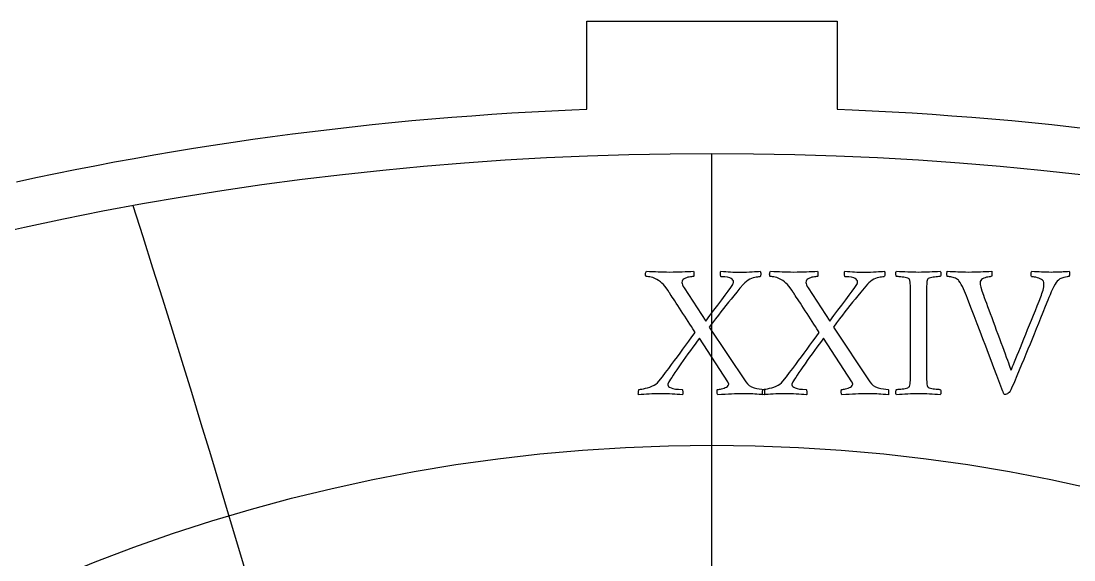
# Model space of a CAD drawing. Header units: millimetres. Extents: x -69 to 69, y -69 to 71.
# Drawn here: x -14.69 to 7.7, y 59.76 to 71.21 of the extents above; entities that cross this region are included whole.
import ezdxf

# ---------------------------------------------------------------- set-up
doc = ezdxf.new("R2010")
doc.units = ezdxf.units.MM
for name, color, linetype in [('CUT_OUTER', 1, 'Continuous'), ('ENGRAVE', 7, 'Continuous'), ('ENGRAVE_FINE', 8, 'Continuous'), ('TEXT', 5, 'Continuous')]:
    doc.layers.add(name, color=color, linetype=linetype)

msp = doc.modelspace()

# ---------------------------------------------------------------- linework, layer by layer
at = {"layer": 'CUT_OUTER'}
msp.add_lwpolyline([(-14.7877, 67.796), (-14.3715, 67.8854), (-13.9547, 67.9723), (-13.5373, 68.0567), (-13.1195, 68.1385), (-12.7011, 68.2177), (-12.2823, 68.2943), (-11.863, 68.3684), (-11.4433, 68.4399), (-11.0232, 68.5088), (-10.6026, 68.5752), (-10.1816, 68.639), (-9.7603, 68.7001), (-9.3386, 68.7587), (-8.9165, 68.8147), (-8.4941, 68.8682), (-8.0713, 68.919), (-7.6483, 68.9672), (-7.225, 69.0128), (-6.8014, 69.0559), (-6.3776, 69.0963), (-5.9535, 69.1341), (-5.5292, 69.1694), (-5.1046, 69.202), (-4.6799, 69.232), (-4.255, 69.2594), (-3.83, 69.2842), (-3.4048, 69.3064), (-2.9795, 69.326), (-2.66, 69.3388), (-2.66, 71.214), (2.66, 71.214), (2.66, 69.3388), (2.9795, 69.326), (3.4048, 69.3064), (3.83, 69.2842), (4.255, 69.2594), (4.6799, 69.232), (5.1046, 69.202), (5.5292, 69.1694), (5.9535, 69.1341), (6.3776, 69.0963), (6.8014, 69.0559), (7.225, 69.0128), (7.6483, 68.9672), (8.0713, 68.919)], dxfattribs=at)
at = {"layer": 'ENGRAVE'}
msp.add_lwpolyline([(0, -68.4), (0, 68.4)], dxfattribs=at)
for centre, radius in [((0, 0), 68.4), ((0, 26.441), 35.7539)]:
    msp.add_circle(centre, radius, dxfattribs=at)
msp.add_arc((0, 28.9104), 40.6984, 111.7043, 68.2957, dxfattribs=at)
at = {"layer": 'ENGRAVE_FINE'}
for centre, radius, start, end in [((-375.8573, -48.8622), 381.6555, 4.409132, 17.717416), ((-375.8573, -48.8622), 381.6555, 4.409132, 17.717416), ((375.8573, -48.8622), 381.6555, 162.282584, 175.590868), ((375.8573, -48.8622), 381.6555, 162.282584, 175.590868), ((-182.0857, -48.8622), 193.7716, 8.872894, 35.575309), ((-182.0857, -48.8622), 193.7716, 8.872894, 35.575309), ((182.0857, -48.8622), 193.7716, 144.424691, 171.127106), ((182.0857, -48.8622), 193.7716, 144.424691, 171.127106)]:
    msp.add_arc(centre, radius, start, end, dxfattribs=at)
at = {"layer": 'TEXT'}
for points in [[(-0.896, 65.8787), (-0.8247, 65.8791), (-0.7564, 65.8802), (-0.6912, 65.8821), (-0.629, 65.8848), (-0.5686, 65.8877), (-0.5087, 65.8903), (-0.4493, 65.8927), (-0.3904, 65.8949), (-0.3868, 65.8848), (-0.3843, 65.8706), (-0.3828, 65.8524), (-0.3823, 65.8301), (-0.3833, 65.8089), (-0.3863, 65.7937), (-0.3914, 65.7846), (-0.3984, 65.7816), (-0.4144, 65.781), (-0.4338, 65.7791), (-0.4569, 65.7759), (-0.4834, 65.7715), (-0.5112, 65.7654), (-0.538, 65.7573), (-0.5638, 65.7472), (-0.5886, 65.7351), (-0.6098, 65.7203), (-0.625, 65.7022), (-0.6341, 65.6809), (-0.6371, 65.6562), (-0.6341, 65.6322), (-0.625, 65.6046), (-0.6098, 65.5735), (-0.5886, 65.5389), (-0.1315, 64.835), (-0.0435, 64.9526), (0.0425, 65.0666), (0.1264, 65.1771), (0.2083, 65.284), (0.2837, 65.3834), (0.3479, 65.4711), (0.401, 65.5472), (0.4429, 65.6117), (0.4484, 65.6218), (0.4526, 65.6319), (0.4555, 65.642), (0.4571, 65.6522), (0.458, 65.6613), (0.4586, 65.6683), (0.459, 65.6734), (0.4591, 65.6764), (0.4561, 65.6911), (0.447, 65.7068), (0.4318, 65.7235), (0.4106, 65.7412), (0.379, 65.7571), (0.3327, 65.7685), (0.2718, 65.7753), (0.1962, 65.7776), (0.1908, 65.7822), (0.1866, 65.7922), (0.1837, 65.8075), (0.182, 65.8281), (0.1817, 65.8497), (0.1825, 65.8681), (0.1847, 65.8831), (0.1881, 65.8949), (0.2451, 65.8909), (0.2988, 65.8873), (0.3493, 65.8839), (0.3964, 65.8807), (0.4431, 65.8781), (0.492, 65.8762), (0.5432, 65.875), (0.5967, 65.8746), (0.6705, 65.8751), (0.7382, 65.8767), (0.7999, 65.8792), (0.8556, 65.8827), (0.9059, 65.8865), (0.9516, 65.8898), (0.9928, 65.8926), (1.0295, 65.8949), (1.0332, 65.8853), (1.0361, 65.8726), (1.0382, 65.8569), (1.0396, 65.8382), (1.0392, 65.8193), (1.0361, 65.8028), (1.0301, 65.7889), (1.0214, 65.7776), (1.0104, 65.7769), (0.9936, 65.775), (0.971, 65.7719), (0.9425, 65.7674), (0.9104, 65.7609), (0.8768, 65.7513), (0.8416, 65.7386), (0.805, 65.7229), (0.7685, 65.7036), (0.7337, 65.68), (0.7007, 65.652), (0.6695, 65.6198), (0.597, 65.5318), (0.5294, 65.4499), (0.4666, 65.3741), (0.4086, 65.3043), (0.3533, 65.2373), (0.2988, 65.1698), (0.2451, 65.1018), (0.1921, 65.0332), (0.1373, 64.9612), (0.0779, 64.8826), (0.0139, 64.7974), (-0.0546, 64.7056), (0.7221, 63.5406), (0.7542, 63.5011), (0.7939, 63.4678), (0.8411, 63.4405), (0.896, 63.4192), (0.9534, 63.4033), (1.0083, 63.3919), (1.0606, 63.3851), (1.1104, 63.3828), (1.1156, 63.373), (1.119, 63.3596), (1.1206, 63.3426), (1.1205, 63.3221), (1.1194, 63.3022), (1.118, 63.2867), (1.1163, 63.2759), (1.1144, 63.2696), (1.0578, 63.2735), (1.0052, 63.2771), (0.9567, 63.2806), (0.9122, 63.2837), (0.8674, 63.2864), (0.8181, 63.2883), (0.7643, 63.2894), (0.7059, 63.2898), (0.6256, 63.2894), (0.5506, 63.2883), (0.481, 63.2864), (0.4167, 63.2837), (0.3523, 63.2806), (0.2827, 63.2771), (0.2077, 63.2735), (0.1274, 63.2696), (0.1203, 63.2797), (0.1153, 63.2938), (0.1123, 63.312), (0.1112, 63.3343), (0.1123, 63.3555), (0.1153, 63.3707), (0.1203, 63.3798), (0.1274, 63.3828), (0.1415, 63.3836), (0.1593, 63.3859), (0.1809, 63.3896), (0.2063, 63.395), (0.2332, 63.4019), (0.2594, 63.4106), (0.2848, 63.4211), (0.3095, 63.4334), (0.3307, 63.4472), (0.3459, 63.4622), (0.355, 63.4785), (0.358, 63.4961), (0.3576, 63.5005), (0.3565, 63.5057), (0.3546, 63.5116), (0.3519, 63.5183), (0.3488, 63.525), (0.3454, 63.531), (0.3417, 63.5362), (0.3378, 63.5406), (-0.265, 64.471), (-0.3103, 64.4107), (-0.3575, 64.3471), (-0.4064, 64.2802), (-0.4571, 64.2101), (-0.5083, 64.1386), (-0.5587, 64.068), (-0.6084, 63.9981), (-0.6573, 63.9289), (-0.7041, 63.8622), (-0.7473, 63.7995), (-0.787, 63.7408), (-0.8232, 63.6862), (-0.8548, 63.6377), (-0.8808, 63.5972), (-0.9013, 63.5649), (-0.9162, 63.5406), (-0.9185, 63.536), (-0.9213, 63.5305), (-0.9246, 63.5239), (-0.9284, 63.5163), (-0.9319, 63.508), (-0.9344, 63.4991), (-0.9359, 63.4898), (-0.9365, 63.4799), (-0.9322, 63.4621), (-0.9193, 63.445), (-0.8978, 63.4287), (-0.8677, 63.4132), (-0.8272, 63.3999), (-0.7746, 63.3904), (-0.7099, 63.3847), (-0.6331, 63.3828), (-0.6276, 63.373), (-0.6235, 63.3596), (-0.6206, 63.3426), (-0.6189, 63.3221), (-0.6185, 63.3022), (-0.6194, 63.2867), (-0.6216, 63.2759), (-0.625, 63.2696), (-0.6798, 63.2735), (-0.7352, 63.2771), (-0.7911, 63.2806), (-0.8475, 63.2837), (-0.9038, 63.2864), (-0.9597, 63.2883), (-1.0151, 63.2894), (-1.0699, 63.2898), (-1.144, 63.2894), (-1.2125, 63.2883), (-1.2755, 63.2864), (-1.3329, 63.2837), (-1.388, 63.2806), (-1.4441, 63.2771), (-1.5013, 63.2735), (-1.5594, 63.2696), (-1.5626, 63.2811), (-1.564, 63.2953), (-1.5636, 63.3124), (-1.5614, 63.3323), (-1.5585, 63.3513), (-1.5559, 63.3661), (-1.5535, 63.3766), (-1.5513, 63.3828), (-1.5391, 63.3837), (-1.5185, 63.3864), (-1.4895, 63.3908), (-1.4522, 63.397), (-1.41, 63.4056), (-1.3663, 63.4172), (-1.321, 63.4319), (-1.2742, 63.4496), (-1.2293, 63.4707), (-1.1898, 63.4956), (-1.1555, 63.5243), (-1.1266, 63.5568), (-1.0535, 63.6518), (-0.984, 63.7428), (-0.918, 63.8298), (-0.8556, 63.9127), (-0.795, 63.9938), (-0.7347, 64.075), (-0.6747, 64.1566), (-0.6149, 64.2384), (-0.5538, 64.3219), (-0.49, 64.4088), (-0.4234, 64.4989), (-0.354, 64.5923), (-0.3778, 64.6309), (-0.405, 64.6737), (-0.4355, 64.7209), (-0.4692, 64.7723), (-0.5049, 64.8266), (-0.541, 64.8821), (-0.5777, 64.9388), (-0.6149, 64.9968), (-0.6518, 65.0545), (-0.6877, 65.1101), (-0.7226, 65.1637), (-0.7564, 65.2153), (-0.7883, 65.2636), (-0.8171, 65.3073), (-0.8429, 65.3465), (-0.8657, 65.3811), (-0.8842, 65.4094), (-0.8975, 65.4297), (-0.9055, 65.4418), (-0.9081, 65.4459), (-0.9401, 65.4957), (-0.9713, 65.5399), (-1.0018, 65.5786), (-1.0315, 65.6117), (-1.0622, 65.6413), (-1.0957, 65.6693), (-1.132, 65.6959), (-1.1711, 65.7209), (-1.1983, 65.736), (-1.2272, 65.7487), (-1.2579, 65.7592), (-1.2904, 65.7674), (-1.3219, 65.7736), (-1.3496, 65.7781), (-1.3735, 65.7807), (-1.3936, 65.7816), (-1.4006, 65.7846), (-1.4057, 65.7937), (-1.4087, 65.8089), (-1.4097, 65.8301), (-1.4087, 65.8524), (-1.4057, 65.8706), (-1.4006, 65.8848), (-1.3936, 65.8949), (-1.3234, 65.8927), (-1.2586, 65.8903), (-1.199, 65.8877), (-1.1448, 65.8848), (-1.0906, 65.8821), (-1.031, 65.8802), (-0.9662, 65.8791), (-0.896, 65.8787)], [(1.7414, 65.8787), (1.8127, 65.8791), (1.881, 65.8802), (1.9462, 65.8821), (2.0084, 65.8848), (2.0688, 65.8877), (2.1288, 65.8903), (2.1882, 65.8927), (2.2471, 65.8949), (2.2506, 65.8848), (2.2532, 65.8706), (2.2547, 65.8524), (2.2552, 65.8301), (2.2542, 65.8089), (2.2511, 65.7937), (2.2461, 65.7846), (2.239, 65.7816), (2.2231, 65.781), (2.2036, 65.7791), (2.1806, 65.7759), (2.154, 65.7715), (2.1262, 65.7654), (2.0994, 65.7573), (2.0737, 65.7472), (2.0489, 65.7351), (2.0276, 65.7203), (2.0125, 65.7022), (2.0034, 65.6809), (2.0003, 65.6562), (2.0034, 65.6322), (2.0125, 65.6046), (2.0276, 65.5735), (2.0489, 65.5389), (2.506, 64.835), (2.594, 64.9526), (2.6799, 65.0666), (2.7639, 65.1771), (2.8458, 65.284), (2.9211, 65.3834), (2.9853, 65.4711), (3.0384, 65.5472), (3.0804, 65.6117), (3.0858, 65.6218), (3.09, 65.6319), (3.0929, 65.642), (3.0945, 65.6522), (3.0954, 65.6613), (3.0961, 65.6683), (3.0964, 65.6734), (3.0966, 65.6764), (3.0935, 65.6911), (3.0844, 65.7068), (3.0693, 65.7235), (3.048, 65.7412), (3.0164, 65.7571), (2.9702, 65.7685), (2.9092, 65.7753), (2.8336, 65.7776), (2.8282, 65.7822), (2.824, 65.7922), (2.8211, 65.8075), (2.8195, 65.8281), (2.8191, 65.8497), (2.82, 65.8681), (2.8221, 65.8831), (2.8255, 65.8949), (2.8826, 65.8909), (2.9363, 65.8873), (2.9867, 65.8839), (3.0339, 65.8807), (3.0805, 65.8781), (3.1294, 65.8762), (3.1806, 65.875), (3.2341, 65.8746), (3.3079, 65.8751), (3.3757, 65.8767), (3.4374, 65.8792), (3.493, 65.8827), (3.5433, 65.8865), (3.5891, 65.8898), (3.6303, 65.8926), (3.6669, 65.8949), (3.6706, 65.8853), (3.6735, 65.8726), (3.6757, 65.8569), (3.6771, 65.8382), (3.6767, 65.8193), (3.6735, 65.8028), (3.6676, 65.7889), (3.6588, 65.7776), (3.6479, 65.7769), (3.631, 65.775), (3.6084, 65.7719), (3.58, 65.7674), (3.5479, 65.7609), (3.5142, 65.7513), (3.4791, 65.7386), (3.4424, 65.7229), (3.4059, 65.7036), (3.3711, 65.68), (3.3381, 65.652), (3.3069, 65.6198), (3.2345, 65.5318), (3.1669, 65.4499), (3.104, 65.3741), (3.046, 65.3043), (2.9908, 65.2373), (2.9363, 65.1698), (2.8826, 65.1018), (2.8296, 65.0332), (2.7747, 64.9612), (2.7153, 64.8826), (2.6514, 64.7974), (2.5828, 64.7056), (3.3595, 63.5406), (3.3916, 63.5011), (3.4313, 63.4678), (3.4786, 63.4405), (3.5334, 63.4192), (3.5908, 63.4033), (3.6457, 63.3919), (3.698, 63.3851), (3.7478, 63.3828), (3.753, 63.373), (3.7564, 63.3596), (3.7581, 63.3426), (3.758, 63.3221), (3.7568, 63.3022), (3.7554, 63.2867), (3.7538, 63.2759), (3.7519, 63.2696), (3.6953, 63.2735), (3.6427, 63.2771), (3.5941, 63.2806), (3.5496, 63.2837), (3.5049, 63.2864), (3.4556, 63.2883), (3.4017, 63.2894), (3.3433, 63.2898), (3.2631, 63.2894), (3.1881, 63.2883), (3.1184, 63.2864), (3.0541, 63.2837), (2.9898, 63.2806), (2.9201, 63.2771), (2.8451, 63.2735), (2.7649, 63.2696), (2.7578, 63.2797), (2.7527, 63.2938), (2.7497, 63.312), (2.7487, 63.3343), (2.7497, 63.3555), (2.7527, 63.3707), (2.7578, 63.3798), (2.7649, 63.3828), (2.7789, 63.3836), (2.7967, 63.3859), (2.8183, 63.3896), (2.8437, 63.395), (2.8707, 63.4019), (2.8968, 63.4106), (2.9222, 63.4211), (2.9469, 63.4334), (2.9681, 63.4472), (2.9833, 63.4622), (2.9924, 63.4785), (2.9954, 63.4961), (2.9951, 63.5005), (2.9939, 63.5057), (2.992, 63.5116), (2.9894, 63.5183), (2.9862, 63.525), (2.9828, 63.531), (2.9791, 63.5362), (2.9752, 63.5406), (2.3725, 64.471), (2.3271, 64.4107), (2.28, 64.3471), (2.231, 64.2802), (2.1803, 64.2101), (2.1291, 64.1386), (2.0787, 64.068), (2.029, 63.9981), (1.9801, 63.9289), (1.9333, 63.8622), (1.8901, 63.7995), (1.8504, 63.7408), (1.8143, 63.6862), (1.7827, 63.6377), (1.7566, 63.5972), (1.7361, 63.5649), (1.7212, 63.5406), (1.7189, 63.536), (1.7162, 63.5305), (1.7129, 63.5239), (1.7091, 63.5163), (1.7055, 63.508), (1.703, 63.4991), (1.7015, 63.4898), (1.701, 63.4799), (1.7053, 63.4621), (1.7182, 63.445), (1.7397, 63.4287), (1.7698, 63.4132), (1.8102, 63.3999), (1.8628, 63.3904), (1.9275, 63.3847), (2.0044, 63.3828), (2.0098, 63.373), (2.014, 63.3596), (2.0169, 63.3426), (2.0185, 63.3221), (2.0189, 63.3022), (2.018, 63.2867), (2.0159, 63.2759), (2.0125, 63.2696), (1.9576, 63.2735), (1.9022, 63.2771), (1.8464, 63.2806), (1.79, 63.2837), (1.7336, 63.2864), (1.6777, 63.2883), (1.6224, 63.2894), (1.5675, 63.2898), (1.4934, 63.2894), (1.4249, 63.2883), (1.362, 63.2864), (1.3046, 63.2837), (1.2494, 63.2806), (1.1933, 63.2771), (1.1362, 63.2735), (1.078, 63.2696), (1.0749, 63.2811), (1.0735, 63.2953), (1.0739, 63.3124), (1.076, 63.3323), (1.0789, 63.3513), (1.0816, 63.3661), (1.084, 63.3766), (1.0861, 63.3828), (1.0984, 63.3837), (1.119, 63.3864), (1.1479, 63.3908), (1.1852, 63.397), (1.2275, 63.4056), (1.2712, 63.4172), (1.3164, 63.4319), (1.3632, 63.4496), (1.4081, 63.4707), (1.4477, 63.4956), (1.4819, 63.5243), (1.5109, 63.5568), (1.5839, 63.6518), (1.6535, 63.7428), (1.7194, 63.8298), (1.7819, 63.9127), (1.8424, 63.9938), (1.9027, 64.075), (1.9628, 64.1566), (2.0226, 64.2384), (2.0836, 64.3219), (2.1475, 64.4088), (2.2141, 64.4989), (2.2835, 64.5923), (2.2596, 64.6309), (2.2324, 64.6737), (2.202, 64.7209), (2.1682, 64.7723), (2.1326, 64.8266), (2.0964, 64.8821), (2.0597, 64.9388), (2.0226, 64.9968), (1.9857, 65.0545), (1.9498, 65.1101), (1.9149, 65.1637), (1.881, 65.2153), (1.8491, 65.2636), (1.8203, 65.3073), (1.7945, 65.3465), (1.7718, 65.3811), (1.7532, 65.4094), (1.7399, 65.4297), (1.732, 65.4418), (1.7293, 65.4459), (1.6973, 65.4957), (1.6661, 65.5399), (1.6356, 65.5786), (1.6059, 65.6117), (1.5752, 65.6413), (1.5417, 65.6693), (1.5054, 65.6959), (1.4664, 65.7209), (1.4392, 65.736), (1.4102, 65.7487), (1.3795, 65.7592), (1.347, 65.7674), (1.3156, 65.7736), (1.2879, 65.7781), (1.264, 65.7807), (1.2439, 65.7816), (1.2368, 65.7846), (1.2318, 65.7937), (1.2287, 65.8089), (1.2277, 65.8301), (1.2287, 65.8524), (1.2318, 65.8706), (1.2368, 65.8848), (1.2439, 65.8949), (1.314, 65.8927), (1.3789, 65.8903), (1.4384, 65.8877), (1.4927, 65.8848), (1.5469, 65.8821), (1.6064, 65.8802), (1.6713, 65.8791), (1.7414, 65.8787)], [(4.3951, 65.8787), (4.4533, 65.8791), (4.5109, 65.8802), (4.5676, 65.8821), (4.6236, 65.8848), (4.6799, 65.8877), (4.7374, 65.8903), (4.7962, 65.8927), (4.8562, 65.8949), (4.8632, 65.8853), (4.8678, 65.8726), (4.8702, 65.8569), (4.8704, 65.8382), (4.8687, 65.8195), (4.8658, 65.8039), (4.8617, 65.7912), (4.8562, 65.7816), (4.8416, 65.7812), (4.8218, 65.7801), (4.7971, 65.7782), (4.7672, 65.7755), (4.7354, 65.7721), (4.7045, 65.7679), (4.6747, 65.763), (4.6459, 65.7573), (4.6206, 65.7505), (4.6014, 65.7422), (4.5882, 65.7323), (4.5811, 65.7209), (4.5757, 65.6992), (4.5715, 65.6744), (4.5686, 65.6466), (4.567, 65.6158), (4.5661, 65.5826), (4.5655, 65.548), (4.5651, 65.5118), (4.565, 65.4742), (4.565, 65.4681), (4.565, 65.462), (4.565, 65.456), (4.565, 65.4499), (4.565, 65.4438), (4.565, 65.4378), (4.565, 65.4317), (4.565, 65.4256), (4.565, 63.7388), (4.565, 63.7327), (4.565, 63.7267), (4.565, 63.7206), (4.565, 63.7145), (4.565, 63.7085), (4.565, 63.7024), (4.565, 63.6963), (4.565, 63.6903), (4.5651, 63.6527), (4.5655, 63.6169), (4.5661, 63.5829), (4.567, 63.5507), (4.5686, 63.5207), (4.5715, 63.4936), (4.5757, 63.4692), (4.5811, 63.4475), (4.5882, 63.4377), (4.6014, 63.4283), (4.6206, 63.4195), (4.6459, 63.4111), (4.6747, 63.4037), (4.7045, 63.3975), (4.7354, 63.3926), (4.7672, 63.3889), (4.7971, 63.3862), (4.8218, 63.3843), (4.8416, 63.3832), (4.8562, 63.3828), (4.8617, 63.3732), (4.8658, 63.3606), (4.8687, 63.3449), (4.8704, 63.3262), (4.8702, 63.3075), (4.8678, 63.2918), (4.8632, 63.2792), (4.8562, 63.2696), (4.7962, 63.2735), (4.7374, 63.2771), (4.6799, 63.2806), (4.6236, 63.2837), (4.5676, 63.2864), (4.5109, 63.2883), (4.4533, 63.2894), (4.3951, 63.2898), (4.3382, 63.2894), (4.2808, 63.2883), (4.2229, 63.2864), (4.1645, 63.2837), (4.1056, 63.2806), (4.0462, 63.2771), (3.9863, 63.2735), (3.9258, 63.2696), (3.9189, 63.2792), (3.9142, 63.2918), (3.9118, 63.3075), (3.9117, 63.3262), (3.9133, 63.3449), (3.9162, 63.3606), (3.9204, 63.3732), (3.9258, 63.3828), (3.9405, 63.3832), (3.9602, 63.3843), (3.985, 63.3862), (4.0148, 63.3889), (4.0468, 63.3926), (4.078, 63.3975), (4.1085, 63.4037), (4.1382, 63.4111), (4.1641, 63.4195), (4.1832, 63.4283), (4.1955, 63.4377), (4.2009, 63.4475), (4.2081, 63.4736), (4.2135, 63.5032), (4.2172, 63.5363), (4.2191, 63.5729), (4.22, 63.6121), (4.2206, 63.6528), (4.221, 63.6951), (4.2211, 63.7388), (4.2211, 65.4256), (4.221, 65.4695), (4.2206, 65.5121), (4.22, 65.5534), (4.2191, 65.5935), (4.2172, 65.631), (4.2135, 65.6648), (4.2081, 65.6948), (4.2009, 65.7209), (4.1955, 65.7323), (4.1832, 65.7422), (4.1641, 65.7505), (4.1382, 65.7573), (4.1085, 65.763), (4.078, 65.7679), (4.0468, 65.7721), (4.0148, 65.7755), (3.985, 65.7782), (3.9602, 65.7801), (3.9405, 65.7812), (3.9258, 65.7816), (3.9204, 65.7912), (3.9162, 65.8039), (3.9133, 65.8195), (3.9117, 65.8382), (3.9118, 65.8569), (3.9142, 65.8726), (3.9189, 65.8853), (3.9258, 65.8949), (3.9863, 65.8927), (4.0462, 65.8903), (4.1056, 65.8877), (4.1645, 65.8848), (4.2229, 65.8821), (4.2808, 65.8802), (4.3382, 65.8791), (4.3951, 65.8787)], [(5.4589, 65.8787), (5.5232, 65.8791), (5.5864, 65.8802), (5.6486, 65.8821), (5.7097, 65.8848), (5.7702, 65.8877), (5.8301, 65.8903), (5.8895, 65.8927), (5.9484, 65.8949), (5.9518, 65.8849), (5.954, 65.8711), (5.9549, 65.8535), (5.9545, 65.8322), (5.9528, 65.8116), (5.9499, 65.7963), (5.9458, 65.7863), (5.9403, 65.7816), (5.9296, 65.781), (5.9135, 65.7791), (5.8922, 65.7759), (5.8655, 65.7715), (5.8365, 65.7654), (5.8083, 65.7573), (5.7809, 65.7472), (5.7542, 65.7351), (5.7312, 65.72), (5.7148, 65.7012), (5.7049, 65.6786), (5.7017, 65.6522), (5.7062, 65.6112), (5.7199, 65.5531), (5.7426, 65.4777), (5.7745, 65.3852), (5.792, 65.337), (5.8124, 65.2815), (5.8355, 65.2187), (5.8614, 65.1485), (5.8894, 65.0728), (5.9186, 64.9933), (5.949, 64.91), (5.9808, 64.8229), (6.0133, 64.7339), (6.046, 64.6449), (6.079, 64.5559), (6.1122, 64.4669), (6.1449, 64.3797), (6.176, 64.296), (6.2055, 64.2159), (6.2336, 64.1393), (6.2596, 64.0678), (6.2831, 64.0032), (6.3041, 63.9455), (6.3226, 63.8945), (6.3379, 63.8524), (6.3494, 63.8212), (6.3571, 63.8009), (6.361, 63.7914), (6.3673, 63.8052), (6.3782, 63.8303), (6.3936, 63.8669), (6.4136, 63.9148), (6.4372, 63.972), (6.4637, 64.0366), (6.4929, 64.1085), (6.5248, 64.1878), (6.5591, 64.2729), (6.5951, 64.3623), (6.6329, 64.4559), (6.6725, 64.5539), (6.7131, 64.6544), (6.7539, 64.7556), (6.795, 64.8577), (6.8363, 64.9604), (6.8772, 65.0621), (6.9167, 65.1607), (6.955, 65.2562), (6.9921, 65.3488), (7.0057, 65.3837), (7.0184, 65.4196), (7.03, 65.4565), (7.0406, 65.4944), (7.0495, 65.5313), (7.0558, 65.5652), (7.0596, 65.596), (7.0608, 65.6238), (7.0574, 65.6542), (7.0472, 65.6805), (7.0301, 65.7027), (7.0062, 65.7209), (6.9784, 65.7358), (6.9496, 65.7482), (6.9198, 65.7581), (6.8889, 65.7654), (6.86, 65.7707), (6.8358, 65.7745), (6.8165, 65.7768), (6.8019, 65.7776), (6.7949, 65.784), (6.7898, 65.7953), (6.7868, 65.8113), (6.7858, 65.8322), (6.7868, 65.8535), (6.7898, 65.8711), (6.7949, 65.8849), (6.8019, 65.8949), (6.8558, 65.8927), (6.9081, 65.8903), (6.9589, 65.8877), (7.0082, 65.8848), (7.0575, 65.8821), (7.1084, 65.8802), (7.1607, 65.8791), (7.2145, 65.8787), (7.2587, 65.8788), (7.298, 65.8792), (7.3325, 65.8798), (7.3622, 65.8807), (7.3894, 65.8818), (7.4163, 65.8832), (7.443, 65.8849), (7.4694, 65.8868), (7.4972, 65.8888), (7.528, 65.8908), (7.5619, 65.8928), (7.5988, 65.8949), (7.6021, 65.8848), (7.6039, 65.8706), (7.6041, 65.8524), (7.6029, 65.8301), (7.6006, 65.8089), (7.5978, 65.7937), (7.5945, 65.7846), (7.5907, 65.7816), (7.5747, 65.7803), (7.5508, 65.7765), (7.5191, 65.7702), (7.4795, 65.7614), (7.4382, 65.7487), (7.4011, 65.731), (7.3684, 65.7083), (7.3399, 65.6805), (7.3204, 65.6551), (7.298, 65.6193), (7.2728, 65.5731), (7.2449, 65.5166), (7.2164, 65.4556), (7.1898, 65.3958), (7.1649, 65.3373), (7.1417, 65.28), (7.0883, 65.1473), (7.0371, 65.0201), (6.9881, 64.8985), (6.9415, 64.7824), (6.8962, 64.6702), (6.8515, 64.56), (6.8072, 64.4518), (6.7635, 64.3456), (6.7196, 64.2394), (6.675, 64.1312), (6.6296, 64.0209), (6.5835, 63.9087), (6.5355, 63.7924), (6.4844, 63.67), (6.4303, 63.5416), (6.3732, 63.4071), (6.3566, 63.3717), (6.3393, 63.3424), (6.3212, 63.3191), (6.3024, 63.3019), (6.283, 63.2895), (6.2634, 63.2807), (6.2436, 63.2754), (6.2235, 63.2736), (6.2177, 63.2752), (6.2124, 63.2802), (6.2076, 63.2884), (6.2033, 63.2999), (6.1992, 63.3122), (6.1952, 63.3226), (6.1911, 63.3314), (6.1871, 63.3383), (6.1215, 63.5114), (6.0581, 63.6786), (5.9971, 63.8401), (5.9383, 63.9957), (5.8804, 64.149), (5.822, 64.3036), (5.7631, 64.4595), (5.7037, 64.6166), (5.6421, 64.7784), (5.5768, 64.9483), (5.5076, 65.1263), (5.4347, 65.3124), (5.4126, 65.3695), (5.3907, 65.4236), (5.3691, 65.4747), (5.3477, 65.5227), (5.3258, 65.5682), (5.3027, 65.6117), (5.2783, 65.6532), (5.2526, 65.6926), (5.2405, 65.708), (5.2243, 65.7219), (5.2041, 65.7343), (5.1798, 65.7452), (5.1537, 65.7545), (5.1277, 65.7624), (5.1021, 65.7687), (5.0767, 65.7735), (5.053, 65.7771), (5.0327, 65.7796), (5.0156, 65.7811), (5.0018, 65.7816), (5.0001, 65.785), (4.9988, 65.7953), (4.998, 65.8123), (4.9978, 65.8362), (4.998, 65.8604), (4.9988, 65.8782), (5.0001, 65.8897), (5.0018, 65.8949), (5.0677, 65.8927), (5.1277, 65.8903), (5.182, 65.8877), (5.2304, 65.8848), (5.2788, 65.8821), (5.333, 65.8802), (5.3931, 65.8791), (5.4589, 65.8787)]]:
    msp.add_lwpolyline(points, close=True, dxfattribs=at)

doc.saveas('drawing.dxf')
